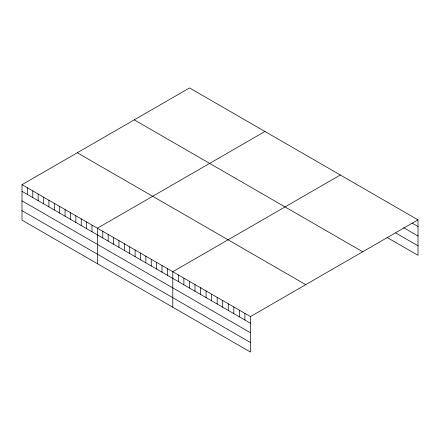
<?xml version="1.0" encoding="UTF-8"?>
<svg xmlns="http://www.w3.org/2000/svg" width="440" height="440" viewBox="0 0 440 440"><rect width="100%" height="100%" fill="white"/><g stroke="black" fill="none" stroke-linecap="round" stroke-linejoin="round"><path stroke-width="0.66" d="M22 184.674L250.459 316.575L250.459 352.055L22 220.154L22 184.674L189.541 87.945L418 219.846L418 255.327L386.931 237.386M264.93 131.472L97.394 228.201L97.394 263.681M340.324 174.999L172.782 271.728L172.782 307.208M250.459 316.575L418 219.846M412.451 223.3L418 226.507M403.574 227.684L418 236.016M395.808 233.002L418 245.812M134.25 119.867L362.714 251.768M77.286 152.757L305.75 284.658M22 191.334L250.459 323.235M22 200.844L250.459 332.745M22 210.645L250.459 342.54M244.91 313.374L244.91 320.029M239.365 310.167L239.365 316.827M233.816 306.966L233.816 313.621M228.267 303.765L228.267 310.42M222.717 300.559L222.717 307.214M217.168 297.358L217.168 304.013M211.624 294.151L211.624 300.812M206.074 290.95L206.074 297.605M200.524 287.749L200.524 294.404M194.975 284.543L194.975 291.198M189.431 281.341L189.431 287.997M183.882 278.135L183.882 284.796M178.332 274.934L178.332 281.589M167.398 268.62L167.398 275.275M162.014 265.513L162.014 272.168M156.629 262.405L156.629 269.06M151.245 259.292L151.245 265.953M145.86 256.185L145.86 262.839M140.476 253.077L140.476 259.732M135.086 249.964L135.086 256.625M129.701 246.857L129.701 253.512M124.317 243.749L124.317 250.404M118.932 240.642L118.932 247.297M113.547 237.529L113.547 244.189M108.163 234.421L108.163 241.076M102.779 231.314L102.779 237.969M92.004 225.093L92.004 231.748M86.62 221.986L86.62 228.641M81.235 218.878L81.235 225.533M75.851 215.765L75.851 222.426M70.466 212.657L70.466 219.313M65.082 209.55L65.082 216.205M59.697 206.437L59.697 213.098M54.313 203.33L54.313 209.985M48.928 200.222L48.928 206.877M43.538 197.115L43.538 203.77M38.154 194.002L38.154 200.662M32.769 190.894L32.769 197.549M27.385 187.787L27.385 194.441"/></g></svg>
